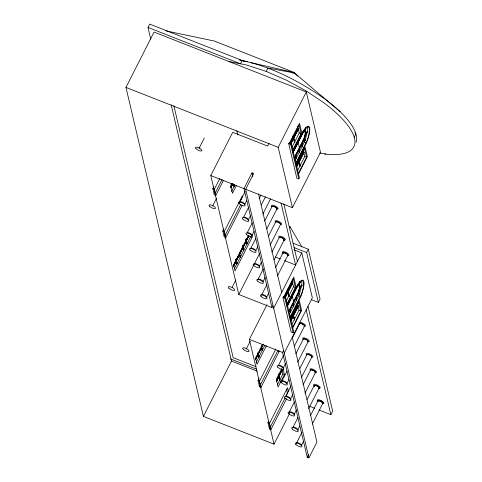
<?xml version="1.0" encoding="UTF-8"?>
<svg xmlns="http://www.w3.org/2000/svg" width="482" height="482" viewBox="0 0 482 482"><rect width="100%" height="100%" fill="white"/><g stroke="black" fill="none" stroke-linecap="round" stroke-linejoin="round"><path stroke-width="0.72" d="M297.231 285.199L297.195 286.676L299.159 284.922L300.316 281.566M304.787 130.899A8.128 2.085 -68.5 0 1 305.401 133.502L305.642 134.255L305.739 133.641A8.128 2.085 -68.5 0 0 305.124 131.032L303.75 131.339L302.588 132.689L302.925 132.821L302.961 131.345M307.414 127.634A14.954 3.838 -68.5 0 1 307.45 131.2L307.745 131.616L305.594 134.568L304.329 138.997L305.335 140.66L303.865 139.208L305.335 140.66M301.684 281.482A14.954 3.838 -68.5 0 1 301.72 285.049L302.057 285.181L299.912 288.109L299.671 287.356A8.128 2.085 -68.5 0 0 299.057 284.754M302.057 285.181L299.864 288.423L298.593 292.845L299.605 294.514L298.509 293.496M299.912 288.109L300.009 287.489A8.128 2.085 -68.5 0 0 299.394 284.886L298.587 284.82L297.382 285.844M307.745 131.616L307.402 131.484L305.124 140.184L305.461 140.316M302.015 285.471L301.672 285.338L299.394 294.038L299.732 294.171M304.431 137.617L305.257 134.436L305.594 134.568M298.701 291.471L299.521 288.284L299.864 288.423M304.552 130.935L305.474 128.254M304.666 130.917L305.588 128.23M306.046 127.718L304.889 131.068L302.925 132.821M305.004 131.05L306.154 127.694M298.822 284.79L299.973 281.434M298.93 284.772L299.858 282.084M299.274 284.904L300.425 281.548M302.377 146.883L301.401 144.058L302.377 146.883L302.196 146.432L304.998 140.527M295.671 163.699L307.365 139.907A14.954 3.838 -68.5 0 0 304.865 129.29L303.564 131.098L292.929 152.053M295.828 298.587L296.641 300.738L296.466 300.286L299.262 294.382M289.941 317.548L301.63 293.761A14.954 3.838 -68.5 0 0 299.129 283.139L297.834 284.946L287.2 305.907M150.764 39.138L148.004 27.42L149.691 24.1L244.97 61.588M289.562 413.562L274.035 444.175L203.422 416.394L125.959 87.417L154.047 32.059L306.287 91.96L320.5 152.324L292.417 207.682L210.785 175.562L232.728 132.309L267.612 146.034L269.101 143.106M242.181 60.491L240.494 63.811L148.004 27.42M199 148.414L204.308 137.948M228.956 61.533L246.543 65.004L266.197 71.396L267.884 68.07L294.532 72.975L340.208 111.782M212.839 188.655L214.363 189.251L215.822 195.445L214.297 194.842L212.839 188.655L213.857 186.636M214.122 189.727L219.81 178.509M215.315 192.83L222.13 179.4M215.581 195.915L223.311 180.672M212.574 206.067L216.557 198.223M231.667 183.582L230.667 185.552L232.481 193.24L236.469 185.371M230.649 187.504L232.493 183.859M230.685 187.655L232.529 184.016M230.818 187.57L232.667 183.925M230.854 187.721L232.704 184.082M231.571 191.426L234.035 186.564L233.445 184.058M234.035 186.564L234.812 185.034M283.561 350.48L282.56 352.456L307.233 457.237L308.914 457.9L245.669 189.287L253.695 173.472L252.002 172.809L243.976 188.625L271.981 307.57L238.795 294.508L210.785 175.562M222.774 230.854L224.299 231.456L225.757 237.65L224.232 237.048L222.774 230.854L223.799 228.842M224.058 231.932L242.356 195.867L242.675 197.246M239.837 201.964L245.236 191.318M224.913 235.704L240.922 204.145M225.516 238.12L242.109 205.416M244.729 204.416L246.76 200.428M292.417 207.682L278.204 147.323L306.287 91.96M243.476 217.442L248.543 207.459M250.399 215.906L248.375 219.894A2.741 0.922 26.9 0 0 245.989 217.677A2.741 0.922 26.9 0 0 243.464 217.701M259.177 198.608L260.864 195.282M288.706 143.726L289.272 142.618L291.303 143.419L299.412 177.858L298.846 178.967L296.816 178.165L288.706 143.726L290.742 144.528L298.846 178.967M289.887 143.136L299.069 125.043L301.099 133.653L292.598 150.408M290.688 143.353L293.363 138.081L292.863 135.966M297.707 126.423L298.201 128.537L293.526 137.762L293.863 137.894L293.363 135.779M290.724 143.503L293.399 138.232L294.731 142.594L293.399 138.232M293.562 137.918L298.238 128.694L298.581 128.827L291.062 143.636M291.026 143.485L298.545 128.67L298.201 128.537M290.742 144.528L291.303 143.419M252.188 222.937L247.121 232.92A2.741 0.922 26.9 0 1 250.272 233.475A2.741 0.922 26.9 0 1 251.839 235.547M261.298 204.977L265.353 196.993M291.718 147.733L294.394 142.461M298.238 128.694L299.238 132.924L294.556 142.148L294.731 142.594M248.314 235.746L233.583 264.781L235.041 270.968L252.116 237.319L250.592 236.722L247.085 244.025L246.35 241.542M233.427 265.901L236.228 260.78L233.595 265.968M236.222 260.394L239.602 254.135L236.391 260.461L235.939 259.189M239.59 253.755L242.97 247.495L239.759 253.821L239.307 252.544M246.055 239.644L246.338 240.849L243.133 247.176L246.169 240.783L245.886 239.572M248.736 236.132L246.332 240.464L248.567 236.066M233.463 266.052L236.096 260.864L236.975 263.949L236.24 261.473M236.578 259.918L239.47 254.225L240.349 257.31L239.608 254.827M239.626 253.906L242.838 247.579L243.717 250.664L242.982 248.182M243 247.266L246.206 240.94L247.085 244.025M246.688 239.994L248.604 236.216M233.631 266.118L236.264 260.931M239.638 254.291L236.427 260.617L236.975 263.949M243.006 247.646L239.795 253.972L240.349 257.31M246.374 241.006L243.169 247.332L243.717 250.664M249.092 235.656L246.537 240.687L247.248 243.705M292.725 150.999L301.822 133.062L299.527 123.308L289.417 143.238L289.272 142.618M292.875 151.71L303.564 130.652A15.707 4.031 -68.5 0 1 309.595 127.73A15.707 4.031 -68.5 0 1 306.45 142.913L295.761 163.97M293.405 150.98L295.056 147.721M292.978 152.306L294.255 149.781L293.918 149.649M294.418 149.462L297.267 143.853L296.924 143.72M297.093 143.395L297.43 143.534L300.268 137.936L299.931 137.804M293.424 151.746L302.726 133.406A7.591 1.946 -68.5 0 1 305.48 132.243A7.591 1.946 -68.5 0 1 304.094 139.226L294.46 158.223M234.505 268.426L236.807 263.883M237.138 263.636L240.181 257.243M240.506 256.99L243.549 250.598M243.88 250.351L246.917 243.952M252.02 235.373L254.044 231.384M262.823 214.086L270.583 198.783M294.116 158.108L303.756 139.093A7.591 1.946 -68.5 0 0 304.16 131.459M294.749 157.168L295.394 155.903L295.731 156.035L294.448 158.56M296.364 158.729L295.556 155.584L298.43 149.914L298.774 150.047L295.894 155.716L296.364 158.729L295.394 155.903M298.43 149.914L299.406 152.74L298.593 149.589L301.401 144.058M302.196 146.432L301.563 143.738L303.533 139.852M299.406 152.74L298.936 149.721L301.738 144.19M302.539 146.564L301.901 143.871L304.202 139.34M295.068 160.488L296.026 158.596M299.069 152.601L296.189 158.277L296.526 158.409M302.033 146.751L299.232 152.282L299.569 152.414M255.834 238.415L250.767 248.393A2.741 0.922 26.9 0 1 253.598 248.784A2.741 0.922 26.9 0 1 255.665 250.851L257.689 246.856M264.606 221.118L272.035 206.483M232.173 287.236L235.825 280.042M295.954 164.724L305.052 146.787L307.353 156.542L298.25 174.478M296.099 165.278L304.6 148.522L306.624 157.132L298.123 173.888M296.219 166.832L298.888 161.56L298.557 160.151M296.587 166.326L298.93 161.711L299.268 161.85M299.424 160.741L303.768 152.173L304.106 152.306L296.593 167.115M296.557 166.965L304.07 152.149L303.732 152.017L299.051 161.241L299.388 161.374L298.894 159.259M266.805 228.896L276.927 208.935M297.581 170.556L304.763 156.403L303.401 150.607M299.093 162.416L300.262 166.073L299.087 161.398M238.795 294.508L259.726 253.249M268.588 235.927L275.68 221.955M259.31 266.329L261.334 262.335M270.113 245.037L280.572 224.413M258.057 279.349L263.455 268.703M271.896 252.074L279.319 237.433M265.317 277.15L262.955 281.807A2.741 0.922 26.9 0 0 260.563 279.59A2.741 0.922 26.9 0 0 258.039 279.608M274.089 259.852L284.217 239.891M261.702 294.827L266.763 284.85M275.541 267.552L282.964 252.911M203.422 416.394L231.505 361.03L171.122 104.594M266.6 297.286L268.625 293.291M277.397 275.993L287.862 255.37M274.035 444.175L249.363 339.394L266.914 304.793M246.236 349.028L250.218 341.178M354.228 137.243L355.915 133.924L354.842 132.863M271.981 307.57L272.987 305.588M273.674 308.233L301.762 252.875L294.086 249.857M282.976 297.581L283.537 296.472L285.573 297.274L293.683 331.706L293.116 332.815L291.086 332.02L282.976 297.581L285.013 298.376L293.116 332.815M311.396 299.653L318.373 302.395L306.63 252.526L308.311 249.206L292.966 243.169M284.157 296.99L293.339 278.897L295.37 287.507L286.868 304.263M284.958 297.201L287.634 291.929L287.133 289.815M287.465 288.929L288.134 291.749L287.79 291.616L292.472 282.392L292.14 280.982M284.995 297.358L287.67 292.086L289.001 296.448L287.67 292.086M285.332 297.49L292.845 282.681L292.508 282.542L287.826 291.773L289.001 296.448M285.296 297.334L292.809 282.524L292.472 282.392M285.013 298.376L285.573 297.274M262.582 344.232L255.556 358.084L257.014 364.278L266.383 345.805M255.725 358.56L258.201 354.083L255.568 359.277M262.847 344.528L261.732 347.124L261.449 345.919M258.948 357.258L258.069 354.174L258.948 357.258L258.225 353.86L261.569 347.444L261.286 346.233M262.316 350.613L261.437 347.528L262.316 350.613L261.599 347.215L263.015 344.594M255.605 359.427L258.238 354.24M259.105 356.945L258.394 353.927L261.606 347.6M262.479 350.3L261.768 347.281L263.371 344.118M285.989 301.587L288.664 296.316M289.164 296.135L288.826 295.996L293.502 286.772L292.508 282.542M256.147 362.38L258.78 357.192M258.936 356.873L262.148 350.547M262.31 350.233L264.877 345.172M286.995 304.847L296.093 286.911L293.797 277.162L283.687 297.093L283.537 296.472M286.911 306.022L297.828 284.507A15.707 4.031 -68.5 0 1 303.865 281.584A15.707 4.031 -68.5 0 1 300.714 296.761L290.031 317.825M294.279 291.809L295.978 288.465M287.567 305.528L288.525 303.636M291.538 297.701L288.688 303.311L288.35 303.178M296.996 286.935L294.701 291.465L294.363 291.333M287.362 306.251L296.996 287.26A7.591 1.946 -68.5 0 1 299.75 286.097A7.591 1.946 -68.5 0 1 298.364 293.08L288.73 312.077M288.369 311.987L298.027 292.948A7.591 1.946 -68.5 0 0 299.467 286.308A7.591 1.946 -68.5 0 0 297.298 286.272M289.019 311.017L289.664 309.757L290.001 309.89L290.634 312.583L289.664 309.757M290.634 312.583L289.827 309.438L292.701 303.762L293.677 306.588L292.701 303.762M293.677 306.588L292.863 303.443L295.671 297.912M295.834 297.593L297.804 293.707M289.037 311.782L290.001 309.89M290.797 312.264L290.164 309.571L293.038 303.895M293.839 306.269L293.201 303.576L296.008 298.045L296.641 300.738M289.333 314.342L290.297 312.45M290.459 312.131L293.333 306.456M293.496 306.136L296.303 300.605M258.015 380.527L259.539 381.129L260.997 387.323L259.473 386.721L258.015 380.527L259.039 378.515M290.562 317.915L299.322 300.641L301.618 310.39L292.52 328.326M290.369 319.132L298.87 302.377L300.895 310.986L292.393 327.742M259.298 381.605L275.891 348.896M290.821 320.024L293.158 315.409L292.827 313.999M293.164 313.113L293.659 315.228L293.321 315.095L298.003 305.871L298.34 306.004L290.863 320.97M290.857 320.181L293.195 315.565L294.532 319.928L293.363 316.27M293.695 314.589L298.039 306.022L298.376 306.16M290.827 320.813L298.34 306.004M259.473 386.721L277.53 351.131L279.054 351.733L260.756 387.793M291.851 324.404L299.033 310.251L297.671 304.461M294.532 319.928L293.357 315.252L294.695 319.614M284.241 353.119L312.33 297.755L301.762 252.875M283.753 354.915L278.355 365.561A2.741 0.922 26.9 0 1 281.187 365.952A2.741 0.922 26.9 0 1 283.253 368.013L285.615 363.356M292.532 337.617L299.617 323.645M281.615 368.826L276.294 379.316L278.102 387.01L284.422 374.544L283.109 368.953M276.578 380.666L278.735 376.412L278.295 374.532M281.976 370.025L278.897 376.099L281.976 370.025L281.681 368.766M276.307 381.425L278.771 376.569L279.831 380.4L278.771 376.569M279.988 380.087L278.933 376.249L282.012 370.182L279.102 376.322L279.831 380.4M276.439 381.34L278.903 376.478L278.313 373.966M276.475 381.491L278.939 376.635M294.394 346.058L304.516 326.097M318.373 302.395L320.054 299.075L308.311 249.206M277.505 384.588L279.662 380.334M279.819 380.021L282.898 373.948L282.012 370.182M287.061 371.056L282 381.039A2.741 0.922 26.9 0 1 285.145 381.593A2.741 0.922 26.9 0 1 286.712 383.666M295.84 353.758L303.262 339.123M286.898 383.491L288.923 379.503M297.695 362.205L308.161 341.575M270.426 429.329L269.414 428.932L267.956 422.738L268.637 421.395M269.239 423.817L287.531 387.751L288.507 391.878M291.044 385.871L285.645 396.511A2.741 0.922 26.9 0 1 288.79 397.072A2.741 0.922 26.9 0 1 290.357 399.144M299.822 368.573L306.907 354.601M269.414 428.932L285.085 398.042M285.766 396.698L287.465 393.342L286.495 389.215M270.697 430.004L286.609 398.644M290.544 398.969L292.568 394.975M301.34 377.677L311.806 357.054M289.29 411.99L294.351 402.012M303.13 384.714L310.553 370.074M296.55 409.79L294.183 414.448A2.741 0.922 26.9 0 0 291.797 412.231A2.741 0.922 26.9 0 0 289.272 412.249M304.986 393.155L315.451 372.532M292.929 427.468L297.997 417.49M307.106 399.524L314.198 385.552M297.828 429.926L299.852 425.931M308.631 408.634L319.096 388.01M296.575 442.946L301.979 432.3M310.414 415.671L317.843 401.03M303.497 441.41L301.473 445.404A2.741 0.922 26.9 0 0 299.081 443.187A2.741 0.922 26.9 0 0 296.563 443.205M312.276 424.112L322.741 403.488M307.233 457.237L308.57 454.604M308.914 457.9L316.933 442.096L292.261 337.316M319 409.983L330.857 414.647L332.646 411.128L307.974 306.347M305.684 133.845L307.402 131.484M299.955 287.7L301.672 285.338M305.305 134.123L307.45 131.2M305.642 134.255L307.793 131.333M299.569 287.977L301.72 285.049M292.273 73.023L294.532 72.975L297.731 76.156M319.668 152.999L325.856 154.035M239.295 59.919C270.649 66.179 299.738 81.235 325.705 99.563A86.314 28.956 26.9 0 1 356.041 142.335M165.977 30.89L214.273 41.018L294.689 72.662L251.122 62.696M240.958 60.371L247.495 61.865M302.389 132.948L302.726 133.08L300.431 137.617L300.093 137.478M302.389 133.273L302.726 133.406M299.238 132.924L301.099 133.653M304.329 138.997L303.985 138.858L305.124 140.184M303.756 139.093L304.094 139.226M304.443 142.003L306.305 142.738M293.363 138.081L293.701 138.214L293.201 136.099M301.563 143.738L301.901 143.871M298.593 149.589L298.936 149.721M304.763 156.403L306.624 157.132M125.959 87.417L278.204 147.323M295.556 155.584L295.894 155.716M298.888 161.56L299.232 161.693M300.081 165.627L300.425 165.76M294.068 247.585L306.63 252.526M275.385 257.02L280.271 258.942M284.458 260.587L295.617 264.98L281.012 202.952M296.659 287.127L296.996 287.26M293.502 286.772L295.37 287.507M298.027 292.948L298.364 293.08M294.201 291.652L294.538 291.791L291.7 297.382L291.357 297.249M298.713 295.858L300.575 296.593M287.634 291.929L287.971 292.068L287.471 289.953M292.863 303.443L293.201 303.576M299.033 310.251L300.895 310.986M289.827 309.438L290.164 309.571M293.158 315.409L293.502 315.541L292.833 312.728M249.363 339.394L282.56 352.456M261.569 347.444L258.358 353.77L258.075 352.565M282.898 373.948L284.422 374.544M256.261 366.79L233.192 357.71L173.845 105.672M230.414 358.879L256.888 369.296M231.505 361.03L257.376 371.212M309.233 406.139L314.812 408.332M267.956 422.738L269.48 423.341L270.938 429.528M266.197 71.396L286.585 80.259L306.305 91.002L324.024 102.889A86.314 28.956 26.9 0 1 324.796 154.011M298.635 293.152L299.394 294.038M299.605 294.514L298.472 293.195L296.171 297.725L296.804 300.419M289.766 226.389L301.925 246.977M289.766 226.395L290.272 227.817M298.033 141.859L299.406 147.679M297.111 142.184L297.43 143.534M293.9 138.051L294.894 142.28M298.551 159.126L300.262 166.073M283.832 203.814L297.406 261.461M306.184 309.866L330.857 414.647M295.99 298.262L296.466 300.286M292.417 296.55L293.616 301.642M287.459 290.206L287.79 291.616M287.995 292.478L288.826 295.996M292.821 312.981L293.321 315.095M258.503 193.903L281.699 292.417M252.002 172.809L252.857 176.454M236.831 130.64L237.861 135.02M278.729 350.354L279.054 351.733M241.313 197.331L241.801 199.397M233.921 184.431L234.366 186.317M278.62 374.279L279.066 376.165M233.752 184.365L234.198 186.251M278.451 374.213L278.897 376.099M233.613 184.124L234.204 186.63M246.073 238.723L246.501 240.53M246.049 239.259L246.332 240.464M246.513 241.223L247.079 243.639M242.705 245.362L243.133 247.176M242.675 245.904L242.964 247.109M243.139 247.869L243.711 250.285M242.687 246.284L242.97 247.495M239.476 252.61L239.759 253.821M239.771 254.508L240.337 256.924M239.313 252.93L239.602 254.135M236.108 259.256L236.391 260.461M236.397 261.154L236.969 263.57M235.945 259.569L236.228 260.78M257.918 352.878L258.201 354.083M317.825 401.289A2.741 0.922 26.9 0 1 320.988 401.59A2.741 0.922 26.9 0 1 322.217 403.741A2.705 0.904 26.9 0 0 320.976 401.596A2.705 0.904 26.9 0 0 317.861 401.301M322.904 403.157A2.826 0.946 26.9 0 1 322.554 403.241M319.06 400.205A2.826 0.946 26.9 0 1 319.644 400.331M320.295 400.548A2.826 0.946 26.9 0 1 322.169 401.596M322.633 401.994A2.826 0.946 26.9 0 1 322.952 402.38M292.917 427.727A2.741 0.922 26.9 0 1 295.761 427.859A2.741 0.922 26.9 0 1 297.647 430.101M314.644 386.504A2.741 0.922 26.9 0 1 316.379 385.654A2.741 0.922 26.9 0 1 318.909 388.185M310.691 370.658A2.741 0.922 26.9 0 1 313.384 370.465A2.741 0.922 26.9 0 1 314.933 372.785M311.625 357.228A2.741 0.922 26.9 0 0 309.739 354.993A2.741 0.922 26.9 0 0 306.895 354.854A2.705 0.904 26.9 0 1 309.733 354.999A2.705 0.904 26.9 0 1 311.595 357.21A3.651 1.223 26.9 0 0 312.3 355.65A3.651 1.223 26.9 0 0 307.685 353.336A3.651 1.223 26.9 0 0 306.968 354.909M299.756 324.229A2.741 0.922 26.9 0 1 302.449 324.037A2.741 0.922 26.9 0 1 303.997 326.356A2.705 0.904 26.9 0 0 302.443 324.049A2.705 0.904 26.9 0 0 299.786 324.235M261.684 295.086A2.741 0.922 26.9 0 1 264.534 295.219A2.741 0.922 26.9 0 1 266.413 297.46M287.682 255.544A2.741 0.922 26.9 0 0 285.471 253.152A2.741 0.922 26.9 0 0 283.103 253.496A2.705 0.904 26.9 0 1 285.471 253.164A2.705 0.904 26.9 0 1 287.652 255.526A3.651 1.223 26.9 0 0 288.363 253.96A3.651 1.223 26.9 0 0 283.741 251.646A3.651 1.223 26.9 0 0 283.024 253.225M283.699 240.144A2.741 0.922 26.9 0 0 282.47 237.994A2.741 0.922 26.9 0 0 279.307 237.692A2.705 0.904 26.9 0 1 282.458 238A2.705 0.904 26.9 0 1 283.675 240.126M254.412 263.871A2.741 0.922 26.9 0 1 257.557 264.431A2.741 0.922 26.9 0 1 259.129 266.504M275.812 222.539A2.741 0.922 26.9 0 1 278.186 222.196A2.741 0.922 26.9 0 1 280.391 224.588A3.651 1.223 26.9 0 0 281.072 223.009A3.651 1.223 26.9 0 0 276.457 220.69A3.651 1.223 26.9 0 0 275.734 222.268M276.409 209.188A2.741 0.922 26.9 0 0 275.18 207.037A2.741 0.922 26.9 0 0 272.017 206.736A2.705 0.904 26.9 0 1 275.168 207.049A2.705 0.904 26.9 0 1 276.385 209.17M239.819 202.223A2.741 0.922 26.9 0 1 242.663 202.356A2.741 0.922 26.9 0 1 244.549 204.591M272.089 206.79A3.651 1.223 26.9 0 1 272.812 205.218A3.651 1.223 26.9 0 1 277.427 207.531A3.651 1.223 26.9 0 1 276.71 209.11M275.843 222.551A2.705 0.904 26.9 0 1 278.186 222.208A2.705 0.904 26.9 0 1 280.361 224.57M279.379 237.747A3.651 1.223 26.9 0 1 280.096 236.168A3.651 1.223 26.9 0 1 284.717 238.482A3.651 1.223 26.9 0 1 283.994 240.06M299.774 322.35A3.651 1.223 26.9 0 1 304.738 324.434A3.651 1.223 26.9 0 1 304.293 326.272M299.677 323.958A3.651 1.223 26.9 0 1 299.063 323.03M303.323 339.436A3.651 1.223 26.9 0 1 304.04 337.858A3.651 1.223 26.9 0 1 308.661 340.172A3.651 1.223 26.9 0 1 307.938 341.75M310.613 370.387A3.651 1.223 26.9 0 1 311.33 368.808A3.651 1.223 26.9 0 1 315.945 371.128A3.651 1.223 26.9 0 1 315.228 372.7M310.721 370.67A2.705 0.904 26.9 0 1 313.378 370.477A2.705 0.904 26.9 0 1 314.903 372.767M314.252 385.865A3.651 1.223 26.9 0 1 314.975 384.287A3.651 1.223 26.9 0 1 319.59 386.6A3.651 1.223 26.9 0 1 318.873 388.179A2.705 0.904 26.9 0 0 316.704 385.805A2.705 0.904 26.9 0 0 314.366 386.142M317.897 401.343A3.651 1.223 26.9 0 1 318.62 399.765A3.651 1.223 26.9 0 1 323.235 402.078A3.651 1.223 26.9 0 1 322.518 403.657M306.094 339.515A2.741 0.922 26.9 0 0 303.401 339.702A2.705 0.904 26.9 0 1 306.088 339.527A2.741 0.922 26.9 0 1 307.643 341.828A2.705 0.904 26.9 0 0 306.088 339.527M243.29 349.317A3.579 1.199 26.9 0 0 248.863 351.511A3.579 1.199 26.9 0 0 245.555 348.209A3.579 1.199 26.9 0 0 243.29 349.317M228.896 288.182A3.579 1.199 26.9 0 0 234.469 290.375A3.579 1.199 26.9 0 0 231.161 287.073A3.579 1.199 26.9 0 0 228.896 288.182M209.628 206.362A3.579 1.199 26.9 0 0 215.201 208.555A3.579 1.199 26.9 0 0 211.899 205.254A3.579 1.199 26.9 0 0 209.628 206.362M196.053 148.709A3.579 1.199 26.9 0 0 201.627 150.902A3.579 1.199 26.9 0 0 198.319 147.6A3.579 1.199 26.9 0 0 196.053 148.709M239.217 203.615A3.651 1.223 26.9 0 0 244.904 205.85A3.651 1.223 26.9 0 0 241.53 202.482A3.651 1.223 26.9 0 0 239.217 203.615M242.856 219.093A3.651 1.223 26.9 0 0 248.549 221.328A3.651 1.223 26.9 0 0 245.175 217.96A3.651 1.223 26.9 0 0 242.856 219.093M246.501 234.565A3.651 1.223 26.9 0 0 252.194 236.807A3.651 1.223 26.9 0 0 248.814 233.433A3.651 1.223 26.9 0 0 246.501 234.565M250.146 250.044A3.651 1.223 26.9 0 0 255.84 252.285A3.651 1.223 26.9 0 0 252.46 248.911A3.651 1.223 26.9 0 0 250.146 250.044M253.791 265.522A3.651 1.223 26.9 0 0 259.479 267.763A3.651 1.223 26.9 0 0 256.105 264.389A3.651 1.223 26.9 0 0 253.791 265.522M257.436 281A3.651 1.223 26.9 0 0 263.124 283.241A3.651 1.223 26.9 0 0 259.75 279.867A3.651 1.223 26.9 0 0 257.436 281M261.081 296.478A3.651 1.223 26.9 0 0 266.769 298.713A3.651 1.223 26.9 0 0 263.395 295.346A3.651 1.223 26.9 0 0 261.081 296.478M277.734 367.212A3.651 1.223 26.9 0 0 283.422 369.447A3.651 1.223 26.9 0 0 280.048 366.079A3.651 1.223 26.9 0 0 277.734 367.212M281.38 382.684A3.651 1.223 26.9 0 0 287.067 384.925A3.651 1.223 26.9 0 0 283.693 381.551A3.651 1.223 26.9 0 0 281.38 382.684M285.025 398.162A3.651 1.223 26.9 0 0 290.712 400.403A3.651 1.223 26.9 0 0 287.338 397.029A3.651 1.223 26.9 0 0 285.025 398.162M288.67 413.64A3.651 1.223 26.9 0 0 294.357 415.882A3.651 1.223 26.9 0 0 290.983 412.508A3.651 1.223 26.9 0 0 288.67 413.64M292.309 429.119A3.651 1.223 26.9 0 0 298.003 431.36A3.651 1.223 26.9 0 0 294.629 427.986A3.651 1.223 26.9 0 0 292.309 429.119M295.954 444.597A3.651 1.223 26.9 0 0 301.648 446.832A3.651 1.223 26.9 0 0 298.268 443.464A3.651 1.223 26.9 0 0 295.954 444.597"/></g></svg>
